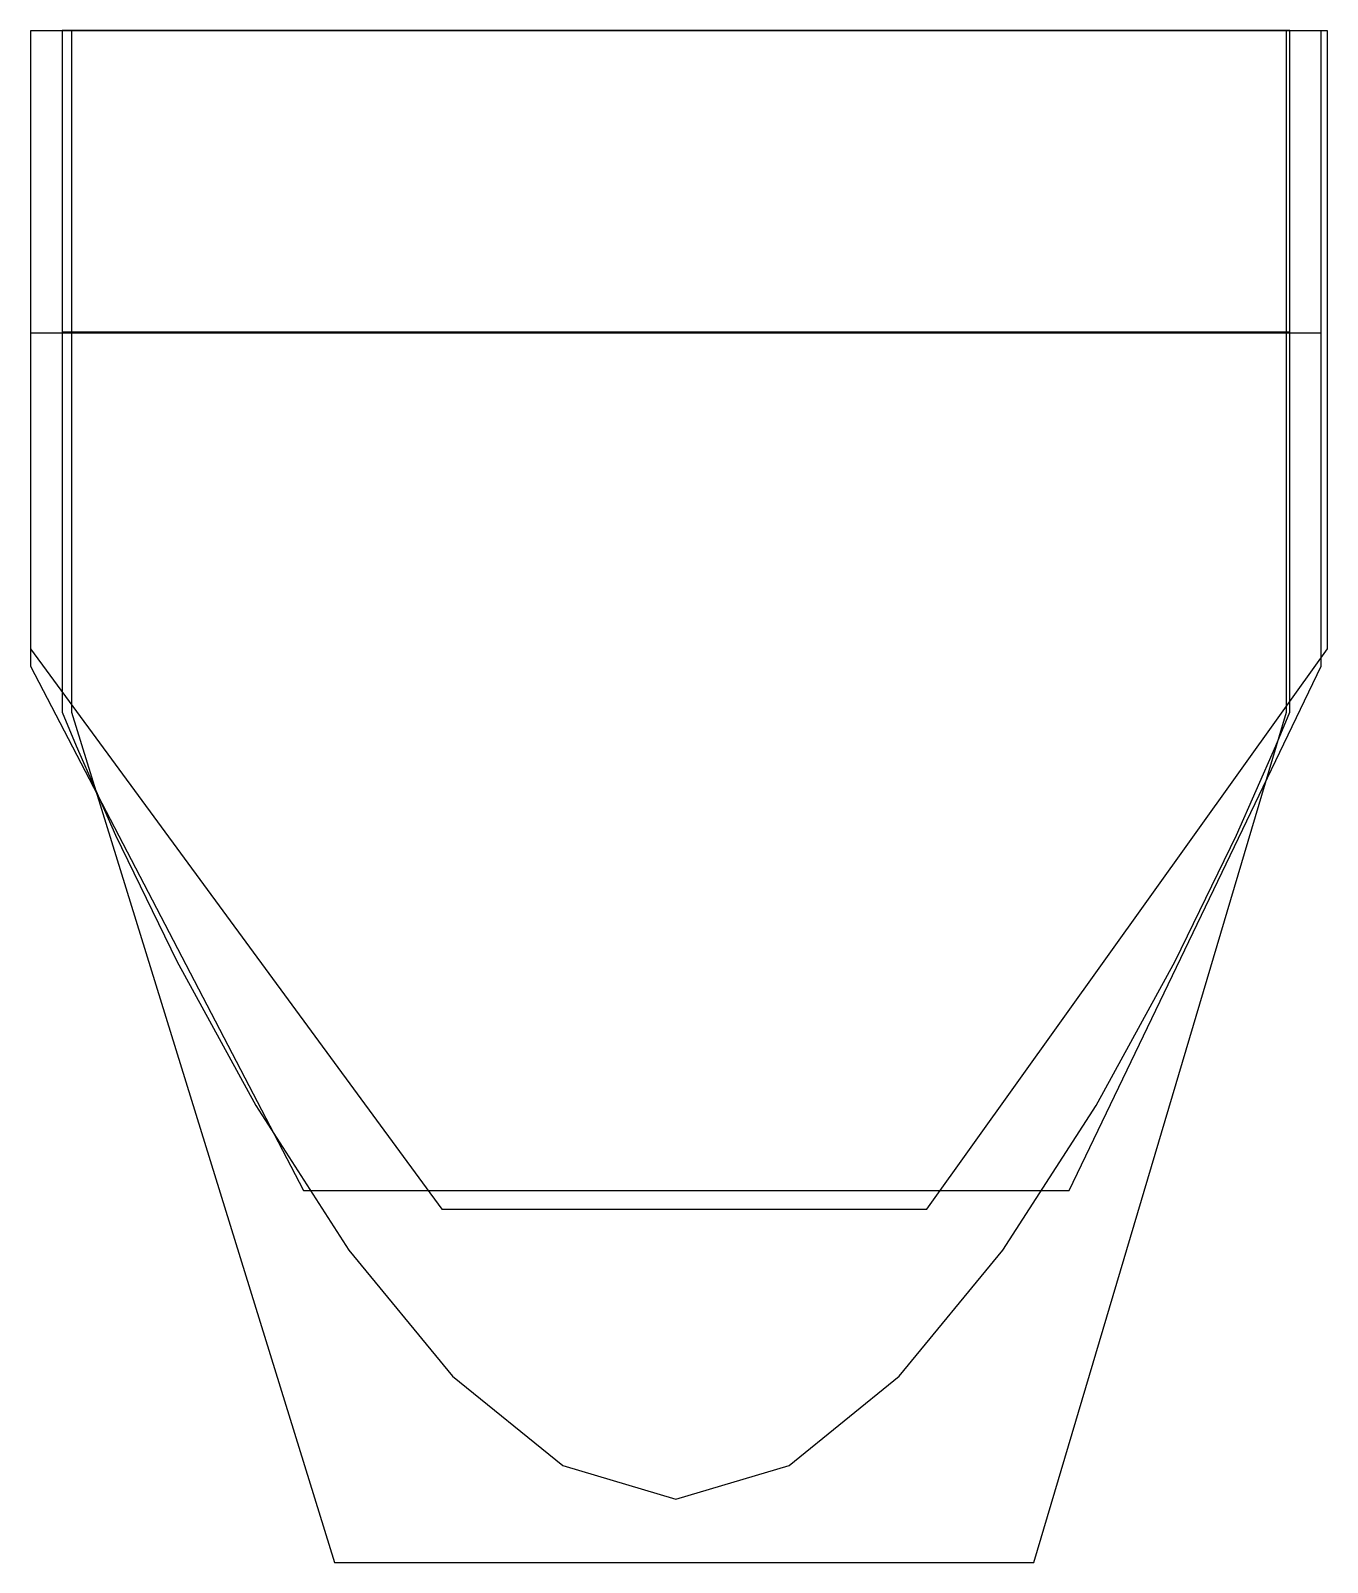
# Model space of a CAD drawing. Extents: x -10.3 to 10.3, y -19.7 to 4.6.
import ezdxf

# ---------------------------------------------------------------- set-up
doc = ezdxf.new("R2010")
doc.units = 0
for name, color, linetype in [('Mavic', 7, 'CONTINUOUS'), ('mavic_ksyrium', 7, 'CONTINUOUS'), ('Nucleon_Front', 7, 'CONTINUOUS'), ('Nucleon_rear', 7, 'CONTINUOUS')]:
    doc.layers.add(name, color=color, linetype=linetype)

msp = doc.modelspace()

# ---------------------------------------------------------------- linework, layer by layer
at = {"layer": 'Mavic', "color": 7}
for p, q in [((-9.783838, 4.608127), (-9.783838, -6.198158)), ((9.686574, 4.608127), (-9.783838, 4.608127)), ((9.686574, -6.198158), (9.686574, 4.608127)), ((-9.783838, -0.166744), (9.686574, -0.166744)), ((-9.783838, -6.198158), (-9.56203, -6.734479)), ((9.464766, -6.734479), (9.686574, -6.198158)), ((-9.56203, -6.734479), (-8.936435, -8.148419)), ((8.839172, -8.148419), (9.464766, -6.734479)), ((-8.936435, -8.148419), (-7.966791, -10.147439)), ((7.869527, -10.147439), (8.839172, -8.148419)), ((-7.966791, -10.147439), (-6.712834, -12.438995)), ((6.615567, -12.438995), (7.869527, -10.147439)), ((-6.712834, -12.438995), (-5.234302, -14.730552)), ((5.137035, -14.730552), (6.615567, -12.438995)), ((-5.234302, -14.730552), (-3.590932, -16.729571)), ((3.493666, -16.729571), (5.137035, -14.730552)), ((-3.590932, -16.729571), (-1.842464, -18.143511)), ((1.745197, -18.143511), (3.493666, -16.729571)), ((-1.842464, -18.143511), (-0.048633, -18.679832)), ((-0.048633, -18.679832), (1.745197, -18.143511))]:
    msp.add_line(p, q, dxfattribs=at)
at = {"layer": 'mavic_ksyrium', "color": 7}
for p, q in [((-9.63273, 4.604243), (-9.63273, -6.198827)), ((9.633208, 4.604243), (-9.63273, 4.604243)), ((9.633208, -6.198827), (9.633208, 4.604243)), ((-9.63273, -0.169207), (9.633208, -0.169207)), ((-9.63273, -6.198827), (-5.462613, -19.681725)), ((5.629898, -19.681725), (9.633208, -6.198827)), ((-5.462613, -19.681725), (5.629898, -19.681725))]:
    msp.add_line(p, q, dxfattribs=at)
at = {"layer": 'Nucleon_Front', "color": 7}
for p, q in [((-10.283076, 4.604399), (-10.283076, -5.196134)), ((10.282602, 4.604399), (-10.283076, 4.604399)), ((-10.283076, 4.604399), (-10.283076, 4.604399)), ((10.282602, -5.196134), (10.282602, 4.604399)), ((-10.283076, -5.196134), (-3.762251, -14.083058)), ((3.928976, -14.083058), (10.282602, -5.196134)), ((-3.762251, -14.083058), (3.928976, -14.083058))]:
    msp.add_line(p, q, dxfattribs=at)
at = {"layer": 'Nucleon_rear', "color": 7}
for p, q in [((-10.282745, 4.602991), (-10.282745, -5.471383)), ((10.183838, 4.602991), (-10.282745, 4.602991)), ((10.183838, -5.471383), (10.183838, 4.602991)), ((-10.282745, -0.182338), (10.183838, -0.182338)), ((-10.282745, -5.471383), (-5.954893, -13.78274)), ((6.18833, -13.78274), (10.183838, -5.471383)), ((-5.954893, -13.78274), (6.18833, -13.78274))]:
    msp.add_line(p, q, dxfattribs=at)

doc.saveas('drawing.dxf')
